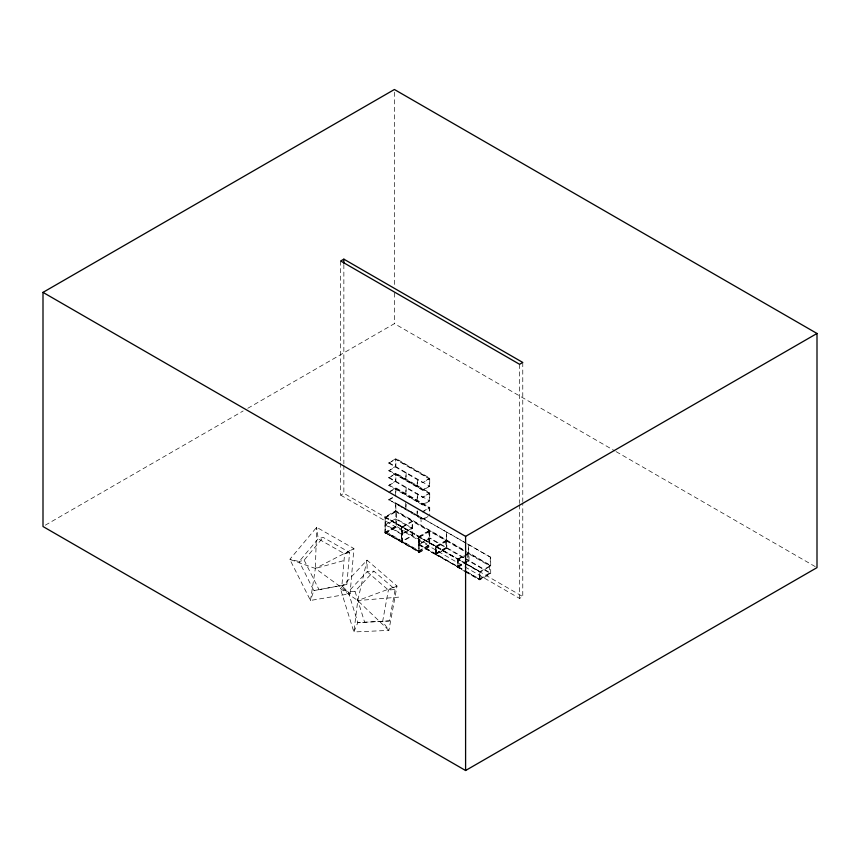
<?xml version="1.0" encoding="UTF-8"?>
<svg xmlns="http://www.w3.org/2000/svg" width="860" height="860" viewBox="0 0 860 860"><rect width="100%" height="100%" fill="white"/><g stroke="black" fill="none" stroke-linecap="round" stroke-linejoin="round"><path stroke-width="0.64" stroke-dasharray="4.3 3.22" d="M346.87 584.478L313.814 590.605L346.87 584.478L349.579 552.442L323.188 537.392L318.2 538.769L299.173 561.505L289.82 559.387L316.663 527.309L353.911 548.551L350.084 593.755L310.471 600.452L289.82 559.387L315.362 568.449L350.084 593.755L341.882 585.853L344.591 553.818L353.911 548.551L315.362 568.449L310.471 600.452L313.814 590.605L299.173 561.505L304.161 560.129L323.188 537.392M389.387 620.942L357.825 622.618L389.387 620.942L395.148 589.487L373.896 571.158L367.134 571.728L348.246 591.841L357.825 622.618L353.879 631.96L388.892 630.401L397.008 586.015L367.026 560.15L340.377 588.541L353.879 631.96L357.76 600.57L367.026 560.15L367.134 571.728L388.387 590.057L395.148 589.487M398.675 597.13L357.76 600.57L397.008 586.015L388.387 590.057L382.625 621.511L388.892 630.401L357.76 600.57L340.377 588.541L348.246 591.841L355.008 591.282L373.896 571.158M45.322 525.181L243.143 410.972M247.798 408.285L394.407 323.639L614.986 450.995M388.817 463.153L395.869 459.079L429.742 478.633L422.69 482.707L388.817 463.153L395.869 458.552L429.742 478.106L429.742 486.255L422.69 490.329L388.817 470.775L395.417 466.442L395.417 459.337L429.29 478.891L429.29 485.997L422.69 489.813L388.817 470.259M340.678 463.024L340.678 495.134L343.86 493.307L464.679 563.063M388.817 470.775L395.869 466.7L395.869 458.552M388.817 477.816L395.869 473.742L429.742 493.296L422.69 497.37L388.817 477.816L395.869 473.226L429.742 492.78L429.742 500.928L422.69 505.003L388.817 485.448L395.417 481.106L395.417 474L429.29 493.565L429.29 500.671L422.69 504.476L388.817 484.922M388.817 485.448L395.869 481.374L395.869 473.226M389.827 491.382L395.869 487.889L429.742 507.443L429.742 515.591M388.817 492.49L395.869 488.415L429.742 507.97L422.69 512.044M427.732 516.763L422.69 519.666L388.817 499.596L395.417 495.779L395.417 488.673L429.29 508.228L429.29 512.968M388.817 500.112L393.858 497.198M429.742 478.106L422.69 482.707M465.507 563.816L479.987 572.179L490.716 565.987L395.417 510.969L395.417 502.82L466.378 543.262M385.602 533.458L385.602 517.677L396.32 511.485L396.32 527.266L385.151 533.2L385.151 516.903L395.869 510.7L466.378 551.411M418.938 551.625L384.775 532.426L385.226 517.043L418.938 536.5L418.992 552.249L386.022 533.211L386.022 532.232M385.151 517.419L395.869 511.227M429.742 492.78L422.69 497.37M384.775 532.426L419.443 551.991L419.443 551.013L386.473 531.975L386.473 532.953M385.602 532.48L396.32 526.288M385.151 533.2L395.869 527.008L395.869 502.552M422.69 511.517L429.742 507.443M402.136 526.804L401.577 526.997L401.577 542.122L402.136 541.929L402.029 526.739M420.916 517.537L421.26 525.363M388.817 499.596L422.69 519.15L428.194 515.968M412.133 528.008L401.856 533.942L385.602 524.557L395.869 518.623L412.133 528.008L412.133 521.138L401.856 527.072L401.856 541.348L412.133 535.414L412.133 528.534L395.869 519.15L385.602 525.084L401.856 534.468L412.133 528.534M418.487 536.769L429.742 530.265L429.742 546.562L419.024 552.754L418.573 536.715M419.024 536.973L429.742 530.781M430.193 531.039L419.476 537.242L419.476 544.348M435.956 554.378L435.956 546.229L418.648 536.866L418.648 544.81L429.742 538.414L464.185 558.291M418.573 550.991L428.839 545.057L428.839 530.781L395.869 511.743M418.573 551.518L429.29 545.315L395.869 526.03L385.602 531.953L418.992 551.271M418.573 552.496L429.29 546.293L429.29 530.523M446.684 540.037L435.418 546.541L435.418 554.496L419.099 544.552M435.59 546.637L457.885 558.989L457.971 567.095M435.956 546.756L446.684 540.564M447.275 540.897L436.547 547.089L436.547 554.195L446.824 548.271L446.824 541.166L464.185 551.185M435.504 553.603L445.781 547.669L445.781 540.564L429.742 531.308M435.956 553.861L446.684 547.669M435.504 546.498L435.59 554.592L446.684 548.185L446.684 531.888L446.233 540.306M419.024 544.606L479.987 579.801L490.716 573.609L490.716 557.312L468.7 544.606L468.248 553.012M457.434 559.258L464.411 555.227M465.486 554.614L468.7 552.754L490.716 565.461L479.45 571.964L479.45 579.919L479.912 571.707L458.058 559.097L457.606 567.31L464.507 571.287M457.971 559.462L464.411 555.754M465.486 555.13L468.7 553.27M466.55 555.195L458.563 559.806L458.563 566.912L466.55 562.3M468.84 560.978L469.291 553.614M457.391 566.235L466.518 560.957M457.971 566.568L466.55 561.612M435.59 554.592L457.885 566.944L436.041 554.334L436.041 546.38M457.606 567.31L464.411 563.375M465.486 562.762L468.7 560.903L468.7 544.606M395.417 502.82L490.716 557.312M479.407 578.941L489.684 573.007L489.684 565.901L468.84 553.872M464.991 566.912L519.59 598.431L522.773 596.593L522.773 502.939M349.579 552.442L344.591 553.818L318.2 538.769L316.663 527.309L315.362 568.449L345.526 560.129M616.147 451.661L817 567.621M388.817 462.626L429.742 486.255M388.817 477.3L429.742 500.928M464.067 557.699L429.742 537.887L419.024 544.079L464.346 570.255M465.228 558.376L490.716 573.093L479.987 579.285L465.507 570.922M465.228 558.892L490.716 573.609M385.151 516.903L479.987 571.653L479.987 579.801M465.84 563.73L522.773 596.593M384.775 517.301L464.507 563.332M340.678 495.134L463.83 566.235M458.058 567.041L479.912 579.662M418.648 544.81L435.418 554.496M465.658 571.954L479.45 579.919M304.161 560.129L318.802 589.229M355.008 591.282L364.586 622.049M522.773 362.458L522.773 501.606M519.59 364.296L519.59 503.444M519.59 504.777L519.59 598.431M490.264 557.581L490.264 565.729M467.657 553.195L467.657 560.301M457.391 559.129L457.434 567.202M419.024 536.457L419.024 552.754M417.498 510.894L417.046 515.892L417.046 511.152M406.2 504.368L405.748 509.367L405.748 502.262M401.685 527.072L401.685 542.187M395.869 487.889L395.869 496.037M394.407 92.17L394.407 286.176M394.407 292.862L394.407 323.639M343.86 264.514L343.86 463.862M343.86 465.206L343.86 493.307M340.678 260.999L340.678 461.691M406.2 472.667L405.748 480.031L406.2 472.667M417.498 479.181L417.046 486.556L417.498 479.181M406.2 487.33L405.748 494.704L406.2 487.33M417.498 493.855L417.046 501.219L417.498 493.855M412.585 521.396L402.308 527.331L402.308 541.606L412.585 535.673L412.585 521.396"/><path stroke-width="1.29" d="M43 292.379L394.407 89.494L817 333.476L817 567.621L465.593 770.506L43 526.524L43 292.379L465.593 536.361L817 333.476M343.86 259.161L340.678 260.999L519.59 364.296L522.773 362.458L343.86 259.161L343.86 263.171M465.593 536.361L465.593 770.506"/></g></svg>
